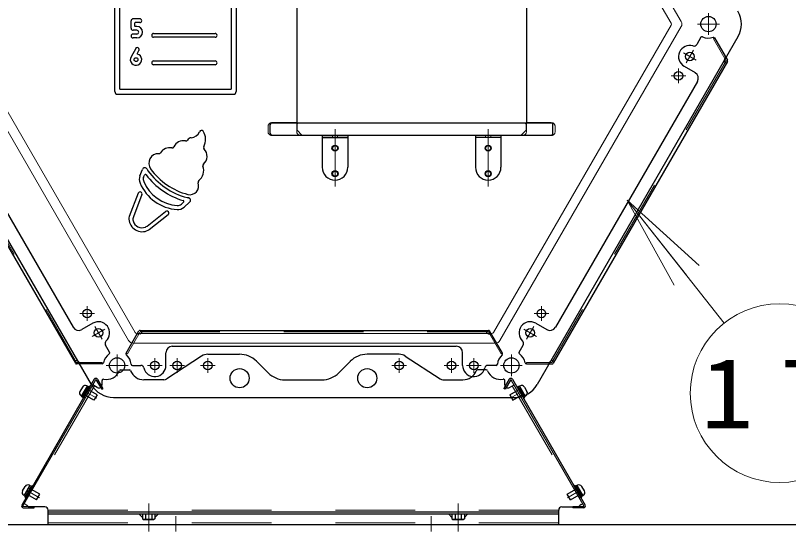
# Model space of a CAD drawing. Units: millimetres on the paper, scale 1:50. Extents: x -385 to 840, y 0 to 267.
# Drawn here: x 276.48 to 300.7, y 165.59 to 181.76 of the extents above; entities that cross this region are included whole.
import ezdxf

# ---------------------------------------------------------------- set-up
doc = ezdxf.new("R2010")
doc.units = ezdxf.units.MM
doc.linetypes.add('USER1', pattern=[4.5, 2.5, -2])
doc.linetypes.add('USER2', pattern=[6, 3, -1, 1, -1])
doc.layers.add('1_50', color=7, linetype='Continuous', lineweight=25)
doc.styles.add('ＭＳ ゴシック', font='')
doc.styles.get('ＭＳ ゴシック').set_extended_font_data('MS Gothic')

# ---------------------------------------------------------------- blocks, each defined once
blk = doc.blocks.new('open_arrow')
at = {"color": 0, "linetype": 'Continuous', "lineweight": -2}
blk.add_lwpolyline([(7.5, 1.25), (0, 0), (7.5, -1.25)], dxfattribs=at)

msp = doc.modelspace()

# ---------------------------------------------------------------- linework, layer by layer
at = {"layer": '1_50', "color": 131, "lineweight": 13}
for p, q in [((292.638, 189.123), (297.024, 181.525)), ((293.189, 188.767), (297.342, 181.575)), ((280.021, 171.575), (274.34, 181.415)), ((280.223, 171.825), (274.658, 181.465)), ((297.024, 181.465), (291.459, 171.825)), ((297.342, 181.415), (291.661, 171.575)), ((291.407, 171.795), (280.275, 171.795)), ((291.522, 171.495), (280.16, 171.495))]:
    msp.add_line(p, q, dxfattribs=at)
at = {"layer": '1_50', "color": 190}
for p, q in [((285.291, 186.494), (285.291, 178.395)), ((292.491, 186.494), (292.491, 178.395)), ((279.591, 179.377), (279.591, 185.873)), ((283.391, 185.873), (283.391, 179.377)), ((279.751, 179.455), (279.751, 185.795)), ((283.231, 185.795), (283.231, 179.455)), ((280.101, 181.363), (280.101, 181.599)), ((280.374, 181.661), (280.163, 181.661)), ((280.221, 181.431), (280.221, 181.531)), ((280.374, 181.541), (280.231, 181.541)), ((280.281, 181.301), (280.163, 181.301)), ((280.281, 181.421), (280.231, 181.421)), ((280.281, 181.181), (280.161, 181.181)), ((280.281, 181.061), (280.161, 181.061)), ((280.807, 181.201), (282.734, 181.201)), ((282.734, 181.081), (280.807, 181.081)), ((297.957, 181.08), (297.827, 180.855)), ((298.389, 181.061), (298.791, 180.365)), ((280.243, 180.731), (280.097, 180.469)), ((280.347, 180.672), (280.291, 180.571)), ((272.891, 180.325), (278.353, 170.865)), ((280.807, 180.341), (282.734, 180.341)), ((298.791, 180.325), (293.329, 170.865)), ((298.697, 180.375), (298.73, 180.431)), ((298.719, 180.293), (298.759, 180.27)), ((282.734, 180.221), (280.807, 180.221)), ((297.433, 180.172), (297.779, 179.972)), ((273.83, 179.698), (278.28, 171.991)), ((297.852, 179.698), (293.402, 171.991)), ((279.751, 179.455), (283.231, 179.455)), ((279.673, 179.295), (283.309, 179.295)), ((284.461, 178.075), (284.461, 178.335)), ((284.521, 178.395), (293.261, 178.395)), ((293.321, 178.075), (293.321, 178.335)), ((284.521, 178.015), (293.261, 178.015)), ((278.9, 172.118), (278.553, 171.918)), ((292.783, 172.118), (293.129, 171.918)), ((279.942, 171.178), (280.345, 171.875)), ((280.383, 171.789), (280.318, 171.789)), ((280.379, 171.895), (291.303, 171.895)), ((280.443, 171.849), (280.443, 171.895)), ((291.239, 171.849), (291.239, 171.895)), ((291.299, 171.789), (291.364, 171.789)), ((291.74, 171.178), (291.337, 171.875)), ((279.424, 171.209), (279.294, 171.435)), ((281.391, 171.395), (290.291, 171.395)), ((292.258, 171.209), (292.388, 171.435)), ((281.191, 170.795), (281.191, 171.195)), ((290.491, 170.795), (290.491, 171.195)), ((278.361, 170.943), (278.321, 170.92)), ((279.192, 170.845), (278.387, 170.845)), ((278.443, 170.921), (278.475, 170.865)), ((292.49, 170.845), (293.295, 170.845)), ((293.239, 170.921), (293.207, 170.865)), ((293.321, 170.943), (293.361, 170.92)), ((280.142, 170.795), (280.402, 170.795)), ((291.54, 170.795), (291.28, 170.795))]:
    msp.add_line(p, q, dxfattribs=at)
at = {"layer": '1_50', "linetype": 'USER2', "lineweight": 13}
for p, q in [((298.196, 181.835), (298.196, 181.155)), ((298.536, 181.495), (297.856, 181.495)), ((279.663, 171.135), (279.663, 170.455)), ((292.019, 171.135), (292.019, 170.455)), ((280.003, 170.795), (279.323, 170.795)), ((292.359, 170.795), (291.679, 170.795))]:
    msp.add_line(p, q, dxfattribs=at)
at = {"layer": '1_50', "color": 131}
for p, q in [((278.855, 170.195), (272.562, 181.095)), ((299.12, 181.095), (292.827, 170.195)), ((280.375, 176.737), (280.453, 176.941)), ((280.492, 176.692), (280.518, 176.761)), ((280.323, 176.196), (280.042, 175.464)), ((280.44, 176.151), (280.171, 175.449)), ((281.677, 175.85), (281.746, 175.911)), ((281.76, 175.756), (281.935, 175.911)), ((280.601, 175.162), (281.181, 175.623)), ((280.667, 175.055), (281.259, 175.525)), ((279.548, 169.795), (292.134, 169.795))]:
    msp.add_line(p, q, dxfattribs=at)
at = {"layer": '1_50', "color": 190, "linetype": 'USER1', "lineweight": 13}
for p, q in [((298.349, 181.037), (298.389, 181.06)), ((298.349, 181.037), (298.749, 180.345)), ((272.933, 180.345), (278.391, 170.891)), ((298.749, 180.345), (293.291, 170.891)), ((284.513, 178.405), (285.291, 178.405)), ((285.291, 178.405), (284.513, 178.405)), ((285.291, 178.395), (285.291, 178.127)), ((285.301, 178.335), (285.301, 178.167)), ((292.481, 178.335), (292.481, 178.167)), ((292.491, 178.405), (293.269, 178.405)), ((292.491, 178.395), (292.491, 178.127)), ((284.391, 178.127), (284.391, 178.283)), ((285.453, 178.015), (285.301, 178.167)), ((292.329, 178.015), (292.481, 178.167)), ((293.391, 178.127), (293.391, 178.283)), ((284.513, 178.005), (293.269, 178.005)), ((279.983, 171.156), (280.383, 171.849)), ((280.383, 171.849), (291.299, 171.849)), ((291.699, 171.156), (291.299, 171.849)), ((279.983, 171.156), (279.943, 171.179)), ((291.699, 171.156), (291.739, 171.179)), ((279.191, 170.891), (278.391, 170.891)), ((279.191, 170.891), (279.191, 170.845)), ((292.491, 170.891), (293.291, 170.891)), ((292.491, 170.891), (292.491, 170.845))]:
    msp.add_line(p, q, dxfattribs=at)
at = {"layer": '1_50', "color": 2, "linetype": 'USER2', "lineweight": 13}
for p, q in [((297.807, 180.36), (297.408, 180.59)), ((297.493, 180.276), (297.723, 180.674)), ((297.258, 179.639), (297.258, 180.099)), ((297.028, 179.869), (297.488, 179.869)), ((278.725, 172.191), (278.725, 172.651)), ((292.958, 172.191), (292.958, 172.651)), ((278.955, 172.421), (278.495, 172.421)), ((292.728, 172.421), (293.188, 172.421)), ((278.875, 171.7), (279.274, 171.93)), ((279.19, 171.615), (278.96, 172.014)), ((292.807, 171.7), (292.408, 171.93)), ((292.493, 171.615), (292.723, 172.014)), ((280.841, 171.025), (280.841, 170.565)), ((281.541, 170.565), (281.541, 171.025)), ((282.501, 171.025), (282.501, 170.565)), ((288.501, 171.025), (288.501, 170.565)), ((290.141, 170.565), (290.141, 171.025)), ((290.841, 171.025), (290.841, 170.565)), ((281.071, 170.795), (280.611, 170.795)), ((281.771, 170.795), (281.311, 170.795)), ((282.731, 170.795), (282.271, 170.795)), ((288.731, 170.795), (288.271, 170.795)), ((290.371, 170.795), (289.911, 170.795)), ((291.071, 170.795), (290.611, 170.795)), ((278.634, 169.992), (279.026, 169.766)), ((292.368, 169.992), (291.977, 169.766)), ((276.834, 166.875), (277.226, 166.649)), ((294.168, 166.875), (293.777, 166.649)), ((280.651, 166.471), (280.651, 165.932)), ((280.651, 166.471), (280.651, 165.932)), ((290.351, 166.471), (290.351, 165.932)), ((290.351, 166.471), (290.351, 165.932)), ((280.651, 166.071), (280.651, 165.589)), ((280.651, 166.071), (280.651, 165.589)), ((281.501, 166.071), (281.501, 165.589)), ((289.501, 166.071), (289.501, 165.589)), ((290.351, 166.071), (290.351, 165.589)), ((290.351, 166.071), (290.351, 165.589))]:
    msp.add_line(p, q, dxfattribs=at)
at = {"layer": '1_50', "color": 4, "linetype": 'USER2', "lineweight": 13}
for p, q in [((286.491, 178.205), (286.491, 176.405)), ((291.291, 178.205), (291.291, 176.405))]:
    msp.add_line(p, q, dxfattribs=at)
at = {"layer": '1_50', "color": 4}
for p, q in [((286.091, 178.005), (286.091, 177.005)), ((286.091, 178.005), (286.891, 178.005)), ((286.091, 177.941), (286.891, 177.941)), ((286.891, 178.005), (286.891, 177.005)), ((290.891, 178.005), (290.891, 177.005)), ((291.691, 178.005), (290.891, 178.005)), ((291.691, 177.941), (290.891, 177.941)), ((291.691, 178.005), (291.691, 177.005)), ((278.575, 170.119), (278.495, 169.98)), ((278.547, 169.83), (278.731, 170.149)), ((278.729, 170.145), (278.549, 169.834)), ((278.787, 170.146), (278.577, 169.783)), ((278.59, 169.805), (278.774, 170.124)), ((278.813, 170.131), (278.603, 169.768)), ((278.729, 170.145), (278.712, 170.155)), ((278.731, 170.149), (278.774, 170.124)), ((278.813, 170.131), (278.787, 170.146)), ((292.189, 170.131), (292.215, 170.146)), ((292.189, 170.131), (292.399, 169.768)), ((292.215, 170.146), (292.425, 169.783)), ((292.271, 170.149), (292.228, 170.124)), ((292.412, 169.805), (292.228, 170.124)), ((292.455, 169.83), (292.271, 170.149)), ((292.273, 170.145), (292.29, 170.155)), ((292.273, 170.145), (292.453, 169.834)), ((292.427, 170.119), (292.507, 169.98)), ((278.936, 169.703), (278.589, 169.903)), ((278.639, 169.989), (278.676, 169.953)), ((278.646, 170.001), (278.682, 169.964)), ((279.036, 169.876), (278.689, 170.076)), ((279.036, 169.876), (278.936, 169.703)), ((291.967, 169.876), (292.313, 170.076)), ((291.967, 169.876), (292.067, 169.703)), ((292.067, 169.703), (292.413, 169.903)), ((292.356, 170.001), (292.32, 169.964)), ((292.363, 169.989), (292.326, 169.953)), ((278.549, 169.834), (278.532, 169.844)), ((278.547, 169.83), (278.59, 169.805)), ((278.577, 169.783), (278.603, 169.768)), ((292.425, 169.783), (292.399, 169.768)), ((292.455, 169.83), (292.412, 169.805)), ((292.453, 169.834), (292.47, 169.844)), ((276.695, 166.862), (276.775, 167.001)), ((276.931, 167.031), (276.747, 166.712)), ((276.749, 166.716), (276.929, 167.028)), ((276.777, 166.665), (276.987, 167.029)), ((276.974, 167.006), (276.79, 166.687)), ((276.803, 166.65), (277.013, 167.014)), ((277.236, 166.758), (276.889, 166.958)), ((276.929, 167.028), (276.912, 167.038)), ((276.931, 167.031), (276.974, 167.006)), ((276.987, 167.029), (277.013, 167.014)), ((293.767, 166.758), (294.113, 166.958)), ((294.015, 167.029), (293.989, 167.014)), ((294.199, 166.65), (293.989, 167.014)), ((294.225, 166.665), (294.015, 167.029)), ((294.071, 167.031), (294.028, 167.006)), ((294.028, 167.006), (294.212, 166.687)), ((294.071, 167.031), (294.255, 166.712)), ((294.073, 167.028), (294.09, 167.038)), ((294.253, 166.716), (294.073, 167.028)), ((294.307, 166.862), (294.227, 167.001)), ((276.749, 166.716), (276.732, 166.726)), ((276.747, 166.712), (276.79, 166.687)), ((277.136, 166.585), (276.789, 166.785)), ((276.832, 166.86), (276.882, 166.847)), ((276.839, 166.872), (276.889, 166.858)), ((277.136, 166.585), (277.236, 166.758)), ((293.867, 166.585), (293.767, 166.758)), ((293.867, 166.585), (294.213, 166.785)), ((294.163, 166.872), (294.113, 166.858)), ((294.17, 166.86), (294.12, 166.847)), ((294.255, 166.712), (294.212, 166.687)), ((294.253, 166.716), (294.27, 166.726)), ((276.803, 166.65), (276.777, 166.665)), ((294.199, 166.65), (294.225, 166.665))]:
    msp.add_line(p, q, dxfattribs=at)
at = {"layer": '1_50', "color": 4, "linetype": 'USER1', "lineweight": 13}
for p, q in [((286.411, 177.941), (286.411, 178.005)), ((286.571, 177.941), (286.571, 178.005)), ((291.211, 177.941), (291.211, 178.005)), ((291.371, 177.941), (291.371, 178.005))]:
    msp.add_line(p, q, dxfattribs=at)
at = {"layer": '1_50', "lineweight": 13}
for p, q in [((297.116, 173.312), (295.649, 175.976)), ((295.649, 175.976), (297.901, 173.931)), ((295.649, 175.976), (297.508, 173.622)), ((298.69, 172.125), (295.649, 175.976))]:
    msp.add_line(p, q, dxfattribs=at)
at = {"layer": '1_50', "color": 2}
for p, q in [((282.309, 171.087), (281.216, 170.371)), ((282.501, 171.145), (283.501, 171.145)), ((288.501, 171.145), (287.501, 171.145)), ((288.693, 171.087), (289.786, 170.371)), ((284.031, 170.925), (284.392, 170.564)), ((286.971, 170.925), (286.61, 170.564)), ((279.769, 170.656), (280.045, 170.656)), ((291.233, 170.656), (290.957, 170.656)), ((278.946, 170.361), (276.671, 166.42)), ((279.01, 170.338), (279.178, 170.048)), ((279.05, 170.361), (279.218, 170.071)), ((281.128, 170.345), (280.501, 170.345)), ((284.922, 170.345), (286.08, 170.345)), ((289.874, 170.345), (290.501, 170.345)), ((291.952, 170.361), (291.784, 170.071)), ((291.992, 170.338), (291.824, 170.048)), ((292.056, 170.361), (294.332, 166.42)), ((279.04, 170.104), (278.898, 170.186)), ((279.19, 170.191), (279.19, 170.324)), ((291.812, 170.191), (291.812, 170.324)), ((291.962, 170.104), (292.104, 170.186)), ((279.178, 170.048), (279.218, 170.071)), ((291.824, 170.048), (291.784, 170.071)), ((276.801, 166.432), (276.748, 166.462)), ((294.201, 166.432), (294.254, 166.462)), ((276.722, 166.33), (277.058, 166.33)), ((277.401, 166.359), (276.874, 166.359)), ((277.501, 166.195), (277.501, 166.259)), ((293.501, 166.195), (293.501, 166.259)), ((293.601, 166.359), (294.128, 166.359)), ((294.28, 166.33), (293.944, 166.33)), ((293.501, 166.195), (277.501, 166.195)), ((277.501, 165.795), (277.501, 166.195)), ((293.501, 166.195), (277.501, 166.195)), ((293.501, 166.131), (277.501, 166.131)), ((280.455, 166.031), (280.355, 166.131)), ((280.847, 166.031), (280.947, 166.131)), ((290.155, 166.031), (290.055, 166.131)), ((290.547, 166.031), (290.647, 166.131)), ((293.501, 165.795), (293.501, 166.195)), ((293.501, 165.795), (277.501, 165.795))]:
    msp.add_line(p, q, dxfattribs=at)
at = {"layer": '1_50', "color": 2, "lineweight": 13}
for p, q in [((278.986, 170.338), (276.71, 166.397)), ((292.016, 170.338), (294.292, 166.397))]:
    msp.add_line(p, q, dxfattribs=at)
at = {"layer": '1_50', "color": 2, "linetype": 'USER1', "lineweight": 13}
for p, q in [((278.954, 170.154), (276.804, 166.43)), ((292.048, 170.154), (294.198, 166.43)), ((276.722, 166.376), (277.058, 166.376)), ((277.058, 166.376), (277.058, 166.33)), ((293.501, 166.259), (277.501, 166.259)), ((294.28, 166.376), (293.944, 166.376)), ((293.944, 166.376), (293.944, 166.33)), ((293.501, 165.859), (277.501, 165.859))]:
    msp.add_line(p, q, dxfattribs=at)
at = {"layer": '1_50'}
for p, q in [((280.455, 166.131), (280.455, 165.989)), ((280.847, 166.131), (280.455, 166.131)), ((280.455, 165.989), (280.486, 165.971)), ((280.553, 166.131), (280.553, 165.989)), ((280.749, 166.131), (280.749, 165.989)), ((280.847, 165.989), (280.816, 165.971)), ((280.847, 166.131), (280.847, 165.989)), ((290.155, 166.131), (290.155, 165.989)), ((290.547, 166.131), (290.155, 166.131)), ((290.155, 165.989), (290.186, 165.971)), ((290.253, 166.131), (290.253, 165.989)), ((290.449, 166.131), (290.449, 165.989)), ((290.547, 165.989), (290.516, 165.971)), ((290.547, 166.131), (290.547, 165.989)), ((353.504, 165.795), (208.99, 165.795)), ((280.486, 165.971), (280.816, 165.971)), ((290.186, 165.971), (290.516, 165.971))]:
    msp.add_line(p, q, dxfattribs=at)
at = {"layer": '1_50', "color": 131}
for centre in [(298.196, 181.495), (279.663, 170.795), (292.019, 170.795)]:
    msp.add_circle(centre, 0.24, dxfattribs=at)
at = {"layer": '1_50', "color": 2}
for centre, radius in [((297.608, 180.475), 0.135), ((297.258, 179.869), 0.135), ((278.725, 172.421), 0.135), ((292.958, 172.421), 0.135), ((279.075, 171.815), 0.135), ((292.608, 171.815), 0.135), ((280.841, 170.795), 0.135), ((281.541, 170.795), 0.135), ((282.501, 170.795), 0.135), ((288.501, 170.795), 0.135), ((290.141, 170.795), 0.135), ((290.841, 170.795), 0.135), ((283.501, 170.395), 0.3), ((287.501, 170.395), 0.3)]:
    msp.add_circle(centre, radius, dxfattribs=at)
at = {"layer": '1_50', "color": 190}
for centre, radius in [((280.254, 180.381), 0.06), ((286.491, 177.605), 0.095), ((291.291, 177.605), 0.095), ((286.491, 176.805), 0.095), ((291.291, 176.805), 0.095)]:
    msp.add_circle(centre, radius, dxfattribs=at)
at = {"layer": '1_50', "color": 4}
for centre in [(286.491, 177.605), (291.291, 177.605), (286.491, 176.805), (291.291, 176.805)]:
    msp.add_circle(centre, 0.08, dxfattribs=at)
at = {"layer": '1_50', "lineweight": 13}
msp.add_circle((300.425, 169.927), 2.8, dxfattribs=at)
at = {"layer": '1_50', "color": 131}
for centre, radius, start, end in [((298.427, 181.495), 0.8, 330, 30), ((281.966, 178.224), 0.292, 273.0138, 339.5897), ((282.3, 178.099), 0.065, 34.1583, 159.5897), ((281.969, 177.875), 0.465, 330.7742, 34.1583), ((281.814, 177.891), 0.06, 258.0027, 330.4645), ((281.989, 177.791), 0.141, 93.0138, 150.4645), ((281.304, 177.283), 0.335, 78.1311, 147.8149), ((281.386, 177.67), 0.06, 258.1311, 336.6112), ((281.735, 177.519), 0.32, 78.0027, 156.6112), ((282.427, 177.618), 0.06, 150.7742, 225.8843), ((280.956, 177.132), 0.301, 87.7521, 215.4666), ((280.97, 177.494), 0.06, 267.7521, 327.8149), ((282.164, 177.347), 0.318, 310.3076, 45.8843), ((280.528, 176.912), 0.08, 27.1852, 159.077), ((280.956, 177.132), 0.402, 207.1852, 215.4666), ((282.392, 178.156), 2.165, 215.4666, 255.6235), ((282.392, 178.156), 2.065, 215.4666, 255.6235), ((281.979, 176.904), 0.397, 307.2211, 19.7168), ((282.409, 177.058), 0.06, 130.3076, 199.7168), ((280.655, 176.63), 0.3, 159.077, 202.945), ((280.655, 176.63), 0.175, 159.077, 202.945), ((280.546, 176.75), 0.03, 37.2726, 159.077), ((282.392, 178.156), 2.29, 217.2726, 253.31), ((281.639, 177.046), 1.368, 202.945, 265.8323), ((281.639, 177.046), 1.243, 202.945, 265.8323), ((281.947, 176.418), 0.271, 255.6235, 21.5609), ((282.255, 176.54), 0.06, 127.2211, 201.5609), ((280.382, 176.173), 0.0625, 338.9894, 158.9894), ((281.726, 175.933), 0.03, 311.5341, 73.31), ((281.947, 176.418), 0.371, 255.6235, 261.7433), ((281.882, 175.971), 0.08, 311.5341, 81.7433), ((281.561, 175.981), 0.3, 265.8323, 311.5341), ((281.561, 175.981), 0.175, 265.8323, 311.5341), ((280.229, 175.392), 0.2, 158.9894, 182.7395), ((280.357, 175.378), 0.2, 158.9894, 196.0862), ((281.22, 175.574), 0.0625, 308.4668, 128.4668), ((280.444, 175.403), 0.415, 182.7395, 297.3396), ((280.444, 175.403), 0.29, 196.0862, 291.2277), ((280.476, 175.319), 0.2, 291.2277, 308.4668), ((280.542, 175.212), 0.2, 297.3396, 308.4668), ((279.548, 170.595), 0.8, 210, 270), ((292.134, 170.595), 0.8, 270, 330)]:
    msp.add_arc(centre, radius, start, end, dxfattribs=at)
at = {"layer": '1_50', "color": 190}
for centre, radius, start, end in [((280.163, 181.599), 0.062, 90, 180), ((280.231, 181.531), 0.01, 90, 180), ((280.374, 181.601), 0.06, 270, 90), ((280.163, 181.363), 0.062, 180, 270), ((280.231, 181.431), 0.01, 180, 270), ((280.281, 181.241), 0.18, 270, 90), ((280.281, 181.241), 0.06, 270, 90), ((280.161, 181.121), 0.06, 90, 270), ((280.807, 181.141), 0.06, 90, 270), ((282.734, 181.141), 0.06, 270, 90), ((297.992, 181.06), 0.04, 64.7802, 150), ((298.196, 181.495), 0.44, 244.7802, 289.1931), ((298.354, 181.041), 0.04, 30, 109.1931), ((280.295, 180.701), 0.06, 330.935, 150.935), ((297.608, 180.475), 0.35, 72.8396, 240), ((297.74, 180.905), 0.1, 252.8396, 330), ((280.254, 180.381), 0.18, 150.935, 76.1925), ((280.254, 180.381), 0.18, 150.935, 76.1925), ((280.254, 180.381), 0.18, 150.935, 76.1925), ((280.3, 180.566), 0.01, 150.935, 256.1925), ((280.807, 180.281), 0.06, 90, 270), ((282.734, 180.281), 0.06, 270, 90), ((298.749, 180.345), 0.06, 150, 240), ((298.695, 180.451), 0.04, 330, 30), ((298.756, 180.345), 0.04, 330, 30), ((297.679, 179.798), 0.2, 330, 60), ((279.673, 179.377), 0.082, 180, 270), ((283.309, 179.377), 0.082, 270, 0), ((284.521, 178.335), 0.06, 90, 180), ((293.261, 178.335), 0.06, 0, 90), ((284.521, 178.075), 0.06, 180, 270), ((293.261, 178.075), 0.06, 270, 0), ((279.075, 171.815), 0.35, 312.8396, 120), ((292.608, 171.815), 0.35, 60, 227.1604), ((278.453, 172.091), 0.2, 210, 300), ((280.318, 171.749), 0.04, 90, 150), ((280.379, 171.855), 0.04, 90, 150), ((280.383, 171.849), 0.06, 270, 0), ((291.299, 171.849), 0.06, 180, 270), ((291.303, 171.855), 0.04, 30, 90), ((291.364, 171.749), 0.04, 30, 90), ((293.229, 172.091), 0.2, 240, 330), ((279.381, 171.485), 0.1, 132.8396, 210), ((292.302, 171.485), 0.1, 330, 47.1604), ((281.391, 171.195), 0.2, 90, 180), ((290.291, 171.195), 0.2, 0, 90), ((279.663, 170.795), 0.44, 124.7802, 169.1931), ((279.39, 171.189), 0.04, 304.7802, 30), ((279.977, 171.158), 0.04, 150, 229.1931), ((279.663, 170.795), 0.44, 4.7802, 49.1931), ((292.019, 170.795), 0.44, 130.8069, 175.2198), ((291.705, 171.158), 0.04, 310.8069, 30), ((292.293, 171.189), 0.04, 150, 235.2198), ((292.019, 170.795), 0.44, 10.8069, 55.2198), ((278.387, 170.885), 0.04, 210, 270), ((278.391, 170.891), 0.06, 30, 120), ((278.51, 170.885), 0.04, 210, 270), ((279.192, 170.885), 0.04, 270, 349.1931), ((280.142, 170.835), 0.04, 184.7802, 270), ((291.54, 170.835), 0.04, 270, 355.2198), ((292.49, 170.885), 0.04, 190.8069, 270), ((293.172, 170.885), 0.04, 270, 330), ((293.291, 170.891), 0.06, 60, 150), ((293.295, 170.885), 0.04, 270, 330), ((280.402, 170.695), 0.1, 12.8396, 90), ((280.841, 170.795), 0.35, 192.8396, 0), ((290.841, 170.795), 0.35, 180, 347.1604), ((291.28, 170.695), 0.1, 90, 167.1604)]:
    msp.add_arc(centre, radius, start, end, dxfattribs=at)
at = {"layer": '1_50', "color": 131, "lineweight": 13}
for centre, radius, start, end in [((296.972, 181.495), 0.06, 330, 30), ((297.203, 181.495), 0.16, 330, 30), ((280.275, 171.855), 0.06, 210, 270), ((291.407, 171.855), 0.06, 270, 330), ((280.16, 171.655), 0.16, 210, 270), ((291.522, 171.655), 0.16, 270, 330)]:
    msp.add_arc(centre, radius, start, end, dxfattribs=at)
at = {"layer": '1_50', "color": 190, "linetype": 'USER1', "lineweight": 13}
for centre, radius, start, end in [((284.513, 178.283), 0.122, 90, 180), ((285.361, 178.335), 0.06, 90, 180), ((292.421, 178.335), 0.06, 0, 90), ((293.269, 178.283), 0.122, 0, 90), ((284.513, 178.127), 0.122, 180, 270), ((285.413, 178.127), 0.122, 180, 270), ((292.369, 178.127), 0.122, 270, 0), ((293.269, 178.127), 0.122, 270, 0)]:
    msp.add_arc(centre, radius, start, end, dxfattribs=at)
at = {"layer": '1_50', "color": 4}
for centre, radius, start, end in [((286.491, 177.005), 0.4, 180, 0), ((291.291, 177.005), 0.4, 180, 0), ((278.662, 170.069), 0.1, 60, 150), ((292.34, 170.069), 0.1, 30, 120), ((278.582, 169.93), 0.1, 150, 240), ((292.42, 169.93), 0.1, 300, 30), ((276.862, 166.951), 0.1, 60, 150), ((294.14, 166.951), 0.1, 30, 120), ((276.782, 166.812), 0.1, 150, 240), ((294.22, 166.812), 0.1, 300, 30)]:
    msp.add_arc(centre, radius, start, end, dxfattribs=at)
at = {"layer": '1_50', "color": 2}
for centre, radius, start, end in [((282.501, 170.795), 0.35, 90, 123.2362), ((283.501, 170.395), 0.75, 45, 90), ((287.501, 170.395), 0.75, 90, 135), ((288.501, 170.795), 0.35, 56.7638, 90), ((279.323, 170.795), 0.44, 258.8123, 338.1228), ((279.769, 170.616), 0.04, 90, 158.1228), ((280.045, 170.616), 0.04, 21.4084, 90), ((280.501, 170.795), 0.45, 201.4084, 270), ((290.501, 170.795), 0.45, 270, 338.5916), ((290.957, 170.616), 0.04, 90, 158.5916), ((291.233, 170.616), 0.04, 21.8772, 90), ((291.679, 170.795), 0.44, 201.8772, 281.1877), ((278.998, 170.331), 0.06, 30, 150), ((278.998, 170.331), 0.014, 30, 150), ((279.23, 170.324), 0.04, 78.8123, 180), ((281.128, 170.505), 0.16, 270, 303.2362), ((284.922, 171.095), 0.75, 225, 270), ((286.08, 171.095), 0.75, 270, 315), ((289.874, 170.505), 0.16, 236.7638, 270), ((291.772, 170.324), 0.04, 0, 101.1877), ((292.004, 170.331), 0.06, 30, 150), ((292.004, 170.331), 0.014, 30, 150), ((279.09, 170.191), 0.1, 240, 0), ((291.912, 170.191), 0.1, 180, 300), ((276.722, 166.39), 0.06, 150, 270), ((276.722, 166.39), 0.014, 150, 270), ((276.701, 166.259), 0.2, 30, 60), ((277.401, 166.259), 0.1, 0, 90), ((293.601, 166.259), 0.1, 90, 180), ((294.301, 166.259), 0.2, 120, 150), ((294.28, 166.39), 0.06, 270, 30), ((294.28, 166.39), 0.014, 270, 30)]:
    msp.add_arc(centre, radius, start, end, dxfattribs=at)
at = {"layer": '1_50'}
for centre, radius, start, end in [((280.504, 166.06), 0.0869, 235.6159, 304.3841), ((280.651, 166.298), 0.325, 252.4121, 287.5879), ((280.798, 166.06), 0.0869, 235.6159, 304.3841), ((290.204, 166.06), 0.0869, 235.6159, 304.3841), ((290.351, 166.298), 0.325, 252.4121, 287.5879), ((290.498, 166.06), 0.0869, 235.6159, 304.3841)]:
    msp.add_arc(centre, radius, start, end, dxfattribs=at)

# ---------------------------------------------------------------- block references
at = {"layer": '1_50', "lineweight": 13, "xscale": 0.001, "yscale": 0.001, "rotation": 128.3}
msp.add_blockref('open_arrow', (298.69, 172.125), dxfattribs=at)

# ---------------------------------------------------------------- texts
at = {"layer": '1_50', "insert": (300.425, 169.927), "char_height": 2.199, "attachment_point": 5, "style": 'ＭＳ ゴシック'}
msp.add_mtext('\\T1.5;\\W1.1;17', dxfattribs=at)

doc.saveas('drawing.dxf')
